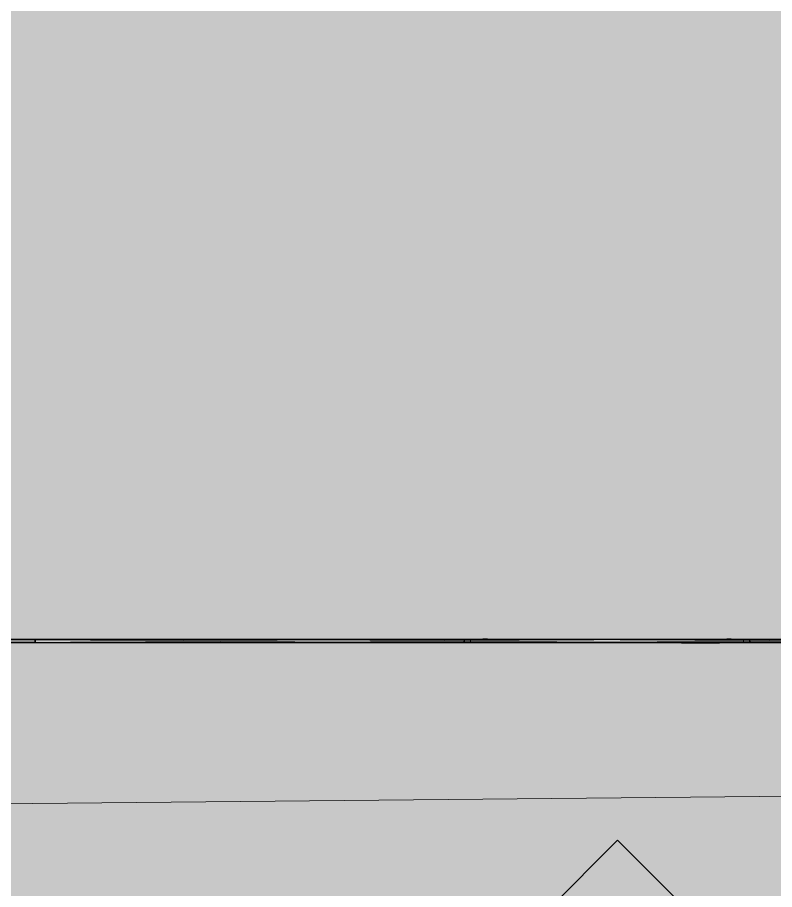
# Model space of a CAD drawing. Header units: millimetres. Extents: x 141848 to 1648660, y -821378 to -151356.
# Drawn here: x 415867 to 420472, y -272131 to -266823 of the extents above; entities that cross this region are included whole.
import ezdxf

# ---------------------------------------------------------------- set-up
doc = ezdxf.new("R2010")
doc.units = ezdxf.units.MM
doc.header["$MEASUREMENT"] = 0
doc.linetypes.add('HIDDEN', pattern=[0.375, 0.25, -0.125])
doc.layers.add('Divers - Dessin général', color=7, linetype='Continuous')

# ---------------------------------------------------------------- blocks, each defined once
blk = doc.blocks.new('Dalle_31_2', base_point=(360548, -295062.6))
at = {"linetype": 'Continuous', "lineweight": 0, "true_color": 0x6f6f6f}
h = blk.add_hatch(color=8, dxfattribs=at)
h.paths.add_polyline_path([(360548, -295062.6), (487920.3, -293826.9), (487920.3, -270902.7), (487462.6, -270902.7), (472885.8, -271040.8), (472885.8, -271062.3, 0.001346), (472885.8, -271073), (472896.7, -273095.2, -0.414214), (470907.5, -275106), (462184.1, -275106, -0.005189), (462131, -275116.1), (454147.5, -275196.2), (438770.5, -275253.2, -0.386553), (436572.6, -273475.4, -0.025189), (436562.2, -273329.3), (436569.5, -267730.3, -0.098562), (436800.2, -266943.7), (436817.2, -266951.5, -0.258849), (438655, -265605.8), (438652.7, -265587.3), (439337.1, -265587.3), (439337.1, -265687.3), (439337.1, -270687.3), (469237.1, -270687.3), (469237.1, -265687.3), (470907.5, -265687.3), (472605.1, -265687.3), (472605.1, -163737.6), (371862.6, -163737.6), (371862.6, -271040.6), (371883, -271040.6), (371883.2, -272000.5), (371882.7, -272000.5, -0.409427), (367883.2, -275935), (360548, -275935)])
h.paths.add_polyline_path([(377135.1, -260640), (373845.1, -260640), (373845.1, -248365), (373845.1, -243090), (373845.1, -242190), (377135.1, -242190)], flags=0)
h.paths.add_polyline_path([(380203, -193810.6), (380203, -171995.6), (431505.8, -171995.6), (464309.6, -171995.6), (464309.6, -262265.6), (464309.6, -262365.6), (438593.7, -262350.6), (437925.6, -262350.6), (436549.6, -262350.6), (436549.6, -189810.6), (412055.1, -189810.6), (412055.1, -201780.6), (412055.1, -204495.6), (415454.1, -204495.6), (415454.1, -208495.6), (415454.1, -218295.6), (405655.1, -218295.6), (405655.1, -222495.6), (415474.6, -222495.6), (415474.6, -260810.6), (380203, -260810.6), (380203, -230015.6)], flags=0)
h.paths.add_polyline_path([(381436.6, -269433.9, -0.090319), (381558.3, -268727.6, -0.201449), (382612.2, -267592.7, -0.104211), (383417.5, -267415.1), (384017.5, -267409.4, -0.104045), (384824.9, -267571.2, -0.238255), (385983.8, -268953.3, -0.055189), (386036.4, -269390.3), (386038.4, -269611.4), (386050.6, -270890.3), (385792.1, -271892.8, -0.267949), (384069.6, -272909.1), (383469.6, -272914.8, -0.193717), (382078.8, -272370.2, -0.070569), (381728.2, -271931.3, -0.131652), (381450.8, -270933.8)], flags=0)
h.paths.add_polyline_path([(392016.5, -273452.1), (392030, -267377.8, -0.380557), (394016.5, -265609.8), (394094.2, -265609.8), (394094.2, -270609.8), (409094.2, -270609.8), (409094.2, -265609.8), (414055.7, -265609.8, -0.414214), (415555.7, -267109.8), (415555.7, -273660.7, -0.345502), (413836.8, -275433.4), (394027.3, -275599, -0.415791), (392016.5, -273599)], flags=0)
h.paths.add_polyline_path([(424209.6, -271504.1, -0.134474), (423930.5, -270484.9), (423930.5, -268984.9, -0.414214), (425930.5, -266984.9), (426530.5, -266984.9, -0.414214), (428530.5, -268984.9), (428530.5, -270484.9, -0.12882), (428273.5, -271465.6, -0.270936), (426530.5, -272484.9), (425930.5, -272484.9, -0.26498)], flags=0)
blk = doc.blocks.new('Forme_135_2')
at = {"color": 7, "linetype": 'Continuous', "lineweight": 20, "flags": 128}
for points in [[(418621.8, -270608.6), (418585.9, -270608.6)], [(418585.9, -270608.6), (418585.9, -270627.8)], [(418621.8, -270608.7), (418585.9, -270608.6)], [(418621.8, -270608.6), (423165.6, -270608.6)], [(418621.8, -270627.8), (418621.8, -270608.6)], [(423165.6, -270610.6), (418621.8, -270627.8)], [(423140.6, -270608.6), (422934.1, -270608.6)], [(423165.6, -270608.6), (423692.1, -270608.6)], [(423692.1, -270608.6), (423165.6, -270610.6)], [(423692.1, -270608.6), (423692.1, -270627.8)], [(418585.9, -270627.8), (418621.8, -270627.8)], [(418621.8, -270627.8), (423165.6, -270627.8)], [(423165.6, -270626), (422934.1, -270625.1)], [(423165.6, -270627.8), (422934.1, -270627.8)], [(423165.6, -270627.8), (422965.9, -270627.8)], [(423165.6, -270627.8), (423692.1, -270627.8)]]:
    blk.add_lwpolyline(points, dxfattribs=at)
at = {"color": 212, "linetype": 'Continuous', "lineweight": 5, "true_color": 0xcb00cc, "flags": 128}
for points in [[(423165.6, -270608.6), (423140.6, -270608.6), (422934.1, -270608.6)], [(422934.1, -270608.6), (422934.1, -270625.1), (422934.1, -270627.8)], [(423165.6, -270627.8), (423165.6, -270610.6), (423165.6, -270608.6)], [(422934.1, -270627.8), (422965.9, -270627.8), (423165.6, -270627.8)]]:
    blk.add_lwpolyline(points, dxfattribs=at)
blk = doc.blocks.new('Forme_136_2')
at = {"color": 7, "linetype": 'Continuous', "lineweight": 20, "flags": 128}
for points in [[(418585.9, -270608.6), (418585, -270606.2)], [(418622.8, -270606.2), (418585, -270606.2)], [(418585, -270606.2), (418585, -270630.2)], [(418585.9, -270608.6), (418585, -270630.2)], [(418622.8, -270606.2), (418585.9, -270608.6)], [(418585.9, -270608.6), (418621.8, -270608.6)], [(418585.9, -270627.8), (418585.9, -270608.6)], [(418621.8, -270608.6), (418622.8, -270606.2)], [(418621.8, -270608.6), (418621.8, -270627.8)], [(418622.8, -270630.2), (418621.8, -270608.6)], [(423172.6, -270606.2), (418622.8, -270606.2)], [(423172.6, -270627.7), (418622.8, -270606.2)], [(418622.8, -270606.2), (418622.8, -270630.2)], [(422928.9, -270606.2), (423172.6, -270606.2)], [(423172.6, -270608.5), (422928.9, -270609.6)], [(423172.6, -270606.2), (422962.4, -270606.2)], [(423693, -270606.2), (423172.6, -270606.2)], [(423693, -270606.2), (423693, -270630.2)], [(418621.8, -270627.8), (418585, -270630.2)], [(418585.9, -270627.8), (418585, -270630.2)], [(418622.8, -270630.2), (418585, -270630.2)], [(418621.8, -270627.8), (418585.9, -270627.8)], [(418622.8, -270630.2), (418621.8, -270627.8)], [(423172.6, -270630.2), (418622.8, -270630.2)], [(422928.9, -270630.2), (423146.5, -270630.2)], [(423693, -270630.2), (423172.6, -270627.7)], [(423693, -270630.2), (423172.6, -270630.2)]]:
    blk.add_lwpolyline(points, dxfattribs=at)
at = {"color": 212, "linetype": 'Continuous', "lineweight": 5, "true_color": 0xcb00cc, "flags": 128}
for points in [[(422928.9, -270606.2), (422928.9, -270609.6), (422928.9, -270630.2)], [(423172.6, -270606.2), (422962.4, -270606.2), (422928.9, -270606.2)], [(423172.6, -270630.2), (423172.6, -270627.7), (423172.6, -270606.2)], [(422928.9, -270630.2), (423146.5, -270630.2), (423172.6, -270630.2)]]:
    blk.add_lwpolyline(points, dxfattribs=at)
blk = doc.blocks.new('Forme_137_2')
at = {"color": 7, "linetype": 'Continuous', "lineweight": 20, "flags": 128}
for points in [[(418725, -270605), (418696.6, -270606.2)], [(418696.6, -270605), (418696.6, -270606.2)], [(418725, -270605), (418696.6, -270605)], [(418725, -270606.2), (418696.6, -270606.2)], [(418725, -270606.2), (418725, -270605)]]:
    blk.add_lwpolyline(points, dxfattribs=at)
blk = doc.blocks.new('Forme_151_2')
at = {"color": 7, "linetype": 'Continuous', "lineweight": 20, "flags": 128}
for points in [[(415740.3, -270608.6), (415213.8, -270608.6)], [(415213.8, -270608.6), (415740.3, -270610.6)], [(415213.8, -270608.6), (415213.8, -270627.8)], [(420284.1, -270608.6), (415740.3, -270608.6)], [(415740.3, -270610.6), (420284.1, -270627.8)], [(415765.3, -270608.6), (415971.8, -270608.6)], [(420284.1, -270608.6), (420320, -270608.6)], [(420284.1, -270608.7), (420320, -270608.6)], [(420284.1, -270627.8), (420284.1, -270608.6)], [(420320, -270608.6), (420320, -270627.8)], [(415740.3, -270627.8), (415213.8, -270627.8)], [(415740.3, -270626), (415971.8, -270625.1)], [(415740.3, -270627.8), (415971.8, -270627.8)], [(415740.3, -270627.8), (415940.1, -270627.8)], [(420284.1, -270627.8), (415740.3, -270627.8)], [(420320, -270627.8), (420284.1, -270627.8)]]:
    blk.add_lwpolyline(points, dxfattribs=at)
at = {"color": 212, "linetype": 'Continuous', "lineweight": 5, "true_color": 0xcb00cc, "flags": 128}
for points in [[(415971.8, -270608.6), (415765.3, -270608.6), (415740.3, -270608.6)], [(415740.3, -270608.6), (415740.3, -270610.6), (415740.3, -270627.8)], [(415971.8, -270627.8), (415971.8, -270625.1), (415971.8, -270608.6)], [(415740.3, -270627.8), (415940.1, -270627.8), (415971.8, -270627.8)]]:
    blk.add_lwpolyline(points, dxfattribs=at)
blk = doc.blocks.new('Forme_152_2')
at = {"color": 7, "linetype": 'Continuous', "lineweight": 20, "flags": 128}
for points in [[(415212.9, -270606.2), (415733.3, -270606.2)], [(415212.9, -270606.2), (415212.9, -270630.2)], [(415977, -270606.2), (415733.3, -270606.2)], [(415733.3, -270606.2), (415943.5, -270606.2)], [(415733.3, -270606.2), (420283.2, -270606.2)], [(415733.3, -270627.7), (420283.2, -270606.2)], [(415733.3, -270608.5), (415977, -270609.6)], [(420283.2, -270606.2), (420321, -270606.2)], [(420283.2, -270606.2), (420320, -270608.6)], [(420284.1, -270608.6), (420283.2, -270606.2)], [(420283.2, -270606.2), (420283.2, -270630.2)], [(420283.2, -270630.2), (420284.1, -270608.6)], [(420320, -270608.6), (420284.1, -270608.6)], [(420284.1, -270608.6), (420284.1, -270627.8)], [(420320, -270608.6), (420321, -270606.2)], [(420320, -270608.6), (420321, -270630.2)], [(420320, -270627.8), (420320, -270608.6)], [(420321, -270606.2), (420321, -270630.2)], [(415212.9, -270630.2), (415733.3, -270627.7)], [(415212.9, -270630.2), (415733.3, -270630.2)], [(415733.3, -270630.2), (420283.2, -270630.2)], [(415977, -270630.2), (415759.4, -270630.2)], [(420283.2, -270630.2), (420284.1, -270627.8)], [(420283.2, -270630.2), (420321, -270630.2)], [(420284.1, -270627.8), (420320, -270627.8)], [(420284.1, -270627.8), (420321, -270630.2)], [(420320, -270627.8), (420321, -270630.2)]]:
    blk.add_lwpolyline(points, dxfattribs=at)
at = {"color": 212, "linetype": 'Continuous', "lineweight": 5, "true_color": 0xcb00cc, "flags": 128}
for points in [[(415733.3, -270606.2), (415733.3, -270627.7), (415733.3, -270630.2)], [(415977, -270606.2), (415943.5, -270606.2), (415733.3, -270606.2)], [(415977, -270630.2), (415977, -270609.6), (415977, -270606.2)], [(415733.3, -270630.2), (415759.4, -270630.2), (415977, -270630.2)]]:
    blk.add_lwpolyline(points, dxfattribs=at)
blk = doc.blocks.new('Forme_153_2')
at = {"color": 7, "linetype": 'Continuous', "lineweight": 20, "flags": 128}
for points in [[(420181, -270605), (420209.3, -270606.2)], [(420181, -270606.2), (420181, -270605)], [(420181, -270605), (420209.3, -270605)], [(420181, -270606.2), (420209.3, -270606.2)], [(420209.3, -270605), (420209.3, -270606.2)]]:
    blk.add_lwpolyline(points, dxfattribs=at)
blk = doc.blocks.new('Forme_154_2')
at = {"color": 7, "linetype": 'Continuous', "lineweight": 20, "flags": 128}
for points in [[(419905.2, -270631.4), (420109.3, -270630.2)], [(419905.2, -270630.2), (419905.2, -270631.4)], [(419905.2, -270630.2), (420109.3, -270630.2)], [(420109.3, -270631.4), (419905.2, -270631.4)], [(420109.3, -270630.2), (420109.3, -270631.4)], [(420137.6, -270630.2), (420109.3, -270630.2)], [(420109.3, -270631.2), (420137.6, -270631.4)], [(420137.6, -270631.4), (420109.3, -270631.4)], [(420137.6, -270631.4), (420137.6, -270630.2)]]:
    blk.add_lwpolyline(points, dxfattribs=at)
blk = doc.blocks.new('Ligne_7_2', base_point=(419517.5, -275066.1))
at = {"linetype": 'Continuous', "lineweight": 5, "true_color": 0x990000}
blk.add_hatch(color=14, dxfattribs=at).paths.add_polyline_path([(419517.5, -271830.4), (418642.5, -272705.4), (420392.5, -272705.4)])
at = {"color": 14, "linetype": 'Continuous', "lineweight": 5, "true_color": 0x990000}
for p, q in [((419517.5, -271830.4), (418642.5, -272705.4)), ((419517.5, -271830.4), (420392.5, -272705.4)), ((420392.5, -272705.4), (418642.5, -272705.4))]:
    blk.add_line(p, q, dxfattribs=at)
at = {"color": 12, "linetype": 'HIDDEN', "lineweight": 5, "true_color": 0xcc0000}
blk.add_line((419517.5, -275066.1), (419517.5, -272705.4), dxfattribs=at)

msp = doc.modelspace()

# ---------------------------------------------------------------- linework, layer by layer
at = {"layer": 'Divers - Dessin général', "color": 14, "linetype": 'Continuous', "lineweight": 5, "true_color": 0x990000}
msp.add_lwpolyline([(472905.195, -163437.635), (472885.813, -271067.638), (371555.907, -272027.634), (371538.537, -197317.635), (371535.195, -163437.635)], close=True, dxfattribs=at)

# ---------------------------------------------------------------- block references
at = {"color": 9, "linetype": 'Continuous', "lineweight": 5}
msp.add_blockref('Dalle_31_2', (360547.961, -295062.571), dxfattribs=at)
at = {"linetype": 'Continuous', "lineweight": 0}
for name in ['Forme_152_2', 'Forme_151_2', 'Forme_136_2', 'Forme_135_2', 'Forme_137_2', 'Forme_153_2', 'Forme_154_2']:
    msp.add_blockref(name, (0, 0), dxfattribs=at)
at = {"color": 12, "linetype": 'HIDDEN', "lineweight": 5, "true_color": 0xcc0000}
msp.add_blockref('Ligne_7_2', (419517.498, -275066.066), dxfattribs=at)

doc.saveas('drawing.dxf')
